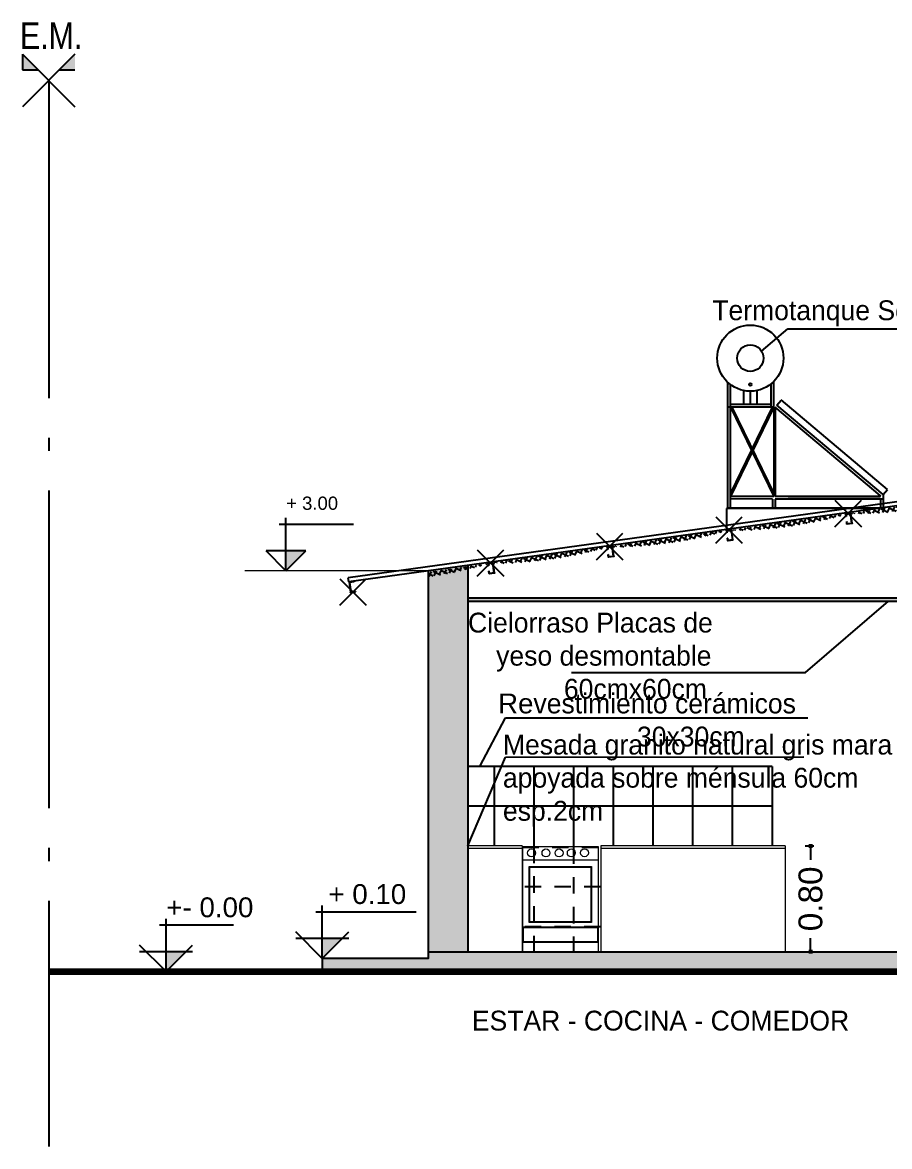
# Model space of a CAD drawing. Header units: millimetres. Extents: x 157 to 449, y 13 to 189.
# Drawn here: x 334.81 to 341.37, y 141.3 to 149.8 of the extents above; entities that cross this region are included whole.
import ezdxf

# ---------------------------------------------------------------- set-up
doc = ezdxf.new("R2010")
doc.units = ezdxf.units.MM
doc.header["$LTSCALE"] = 0.1
doc.header["$MEASUREMENT"] = 0
doc.header["$PDMODE"] = 3
doc.header["$PDSIZE"] = 0.1
for name, pattern in [('ACAD_ISO02W100', [15, 12, -3]), ('ACAD_ISO04W100', [30, 24, -3, 0, -3]), ('HIDDEN', [0.375, 0.25, -0.125])]:
    doc.linetypes.add(name, pattern=pattern)
doc.layers.get('DEFPOINTS').update_dxf_attribs({"color": 1})
for name, color, linetype, lineweight in [('04', 4, 'Continuous', 35), ('17.Sombras', 8, 'Continuous', 5), ('ARTEFACTO', 3, 'Continuous', 15), ('MURO BAJO', 4, 'Continuous', 13)]:
    doc.layers.add(name, color=color, linetype=linetype, lineweight=lineweight)
for name, color, linetype in [('11.Ejes', 1, 'ACAD_ISO04W100'), ('18.Texturas', 8, 'Continuous'), ('9.Mobiliario', 252, 'Continuous'), ('A-Muros', 5, 'Continuous'), ('Cotas', 1, 'Continuous'), ('HATCH', 10, 'Continuous')]:
    doc.layers.add(name, color=color, linetype=linetype)
doc.styles.add('ARIAL', font='arial.ttf', dxfattribs={"height": 0.18})
doc.styles.add('Diego', font='arial.ttf')
doc.dimstyles.new('MARQ 100', dxfattribs={"dimscale": 0.1, "dimtxt": 1.75, "dimasz": 0.3, "dimexe": 0.25, "dimexo": 1.5, "dimtad": 0, "dimzin": 1, "dimdsep": 46, "dimtxsty": 'ARIAL', "dimblk": 'BOXFILLED', "dimcen": 2.5, "dimclrd": 8, "dimclre": 8, "dimclrt": 4, "dimazin": 0, "dimtfac": 1, "dimtmove": 2, "dimatfit": 3, "dimldrblk": 'DOTSMALL', "dimfxl": 2, "dimfxlon": 1, "dimlwd": -1, "dimarcsym": 0})

# ---------------------------------------------------------------- blocks, each defined once
blk = doc.blocks.new('_BoxFilled')
at = {"color": 0, "linetype": 'ByBlock', "lineweight": -2}
blk.add_line((-0.5, 0), (-1, 0), dxfattribs=at)
at = {"color": 0, "linetype": 'ByBlock'}
blk.add_solid([(-0.5, 0.5), (0.5, 0.5), (-0.5, -0.5), (0.5, -0.5)], dxfattribs=at)
blk = doc.blocks.new('*D257')
at = {"color": 8, "lineweight": -2, "transparency": 16777216}
for p, q in [((340.7295, 143.5715), (340.796, 143.5715)), ((340.7295, 142.7715), (340.796, 142.7715))]:
    blk.add_line(p, q, dxfattribs=at)
at = {"color": 8, "transparency": 16777216}
for p, q in [((340.771, 143.5415), (340.771, 143.4675)), ((340.771, 142.8015), (340.771, 142.8756))]:
    blk.add_line(p, q, dxfattribs=at)
at = {"layer": 'DEFPOINTS', "color": 0, "transparency": 16777216}
for p in [(340.5795, 143.5715), (340.5795, 142.7715), (340.771, 142.7715)]:
    blk.add_point(p, dxfattribs=at)
at = {"color": 8, "transparency": 16777216, "xscale": 0.03, "yscale": 0.03, "zscale": 0.03}
for p, rotation in [((340.771, 143.5715), 90), ((340.771, 142.7715), 270)]:
    blk.add_blockref('_BoxFilled', p, dxfattribs=dict(at, rotation=rotation))
at = {"color": 4, "transparency": 16777216, "insert": (340.771, 143.1715), "char_height": 0.18, "attachment_point": 5, "rotation": 90, "style": 'ARIAL'}
blk.add_mtext('0.80', dxfattribs=at)
blk = doc.blocks.new('_DotSmall')
at = {"color": 0, "linetype": 'ByBlock', "const_width": 0.5}
blk.add_lwpolyline([(-0.0625, 0, 1), (0.0625, 0, 1)], format="xyb", close=True, dxfattribs=at)
blk = doc.blocks.new('vista lateral tt')
at = {"layer": '9.Mobiliario', "ltscale": 0.02}
for p, q in [((4163.871, 1777.1131), (4163.871, 1778.0612)), ((4163.891, 1777.1131), (4163.891, 1778.0446)), ((4164.1992, 1777.8753), (4164.1992, 1778.0525)), ((4164.2193, 1777.8753), (4164.2193, 1778.071)), ((4163.9901, 1778.0003), (4163.9901, 1777.8953)), ((4164.0401, 1777.9953), (4164.0401, 1777.8953)), ((4164.0901, 1778.0003), (4164.0901, 1777.8953)), ((4164.2193, 1777.8753), (4163.871, 1777.8753)), ((4164.1992, 1777.8953), (4163.891, 1777.8953)), ((4164.2177, 1777.8753), (4163.891, 1777.2003)), ((4164.2066, 1777.8753), (4163.891, 1777.2233)), ((4163.891, 1777.8753), (4164.2193, 1777.2003)), ((4163.9021, 1777.8753), (4164.2193, 1777.2232)), ((4164.2193, 1777.2003), (4163.891, 1777.2003)), ((4164.2093, 1777.1803), (4163.891, 1777.1803))]:
    blk.add_line(p, q, dxfattribs=at)
at = {"layer": '9.Mobiliario'}
for p, q in [((4164.2193, 1777.8753), (4164.2193, 1777.2003)), ((4165.023, 1777.2092), (4164.2293, 1777.8753)), ((4164.2293, 1777.8753), (4164.2293, 1777.2003)), ((4165.0463, 1777.2158), (4164.2419, 1777.8908)), ((4164.2422, 1777.8906), (4164.2743, 1777.9289)), ((4165.0784, 1777.2541), (4164.2741, 1777.9291)), ((4165.0198, 1777.2003), (4164.2293, 1777.2003)), ((4164.3287, 1777.2003), (4165.0198, 1777.2003)), ((4165.0463, 1777.2158), (4165.0784, 1777.2541)), ((4165.0463, 1777.2158), (4165.0463, 1777.1803)), ((4165.0463, 1777.1131), (4163.871, 1777.1131)), ((4164.2093, 1777.1803), (4164.2093, 1777.1131)), ((4165.0463, 1777.1803), (4164.2293, 1777.1803)), ((4164.2293, 1777.1803), (4164.2293, 1777.1131)), ((4165.0263, 1777.1803), (4165.0263, 1777.1131)), ((4165.0463, 1777.1803), (4165.0463, 1777.1131))]:
    blk.add_line(p, q, dxfattribs=at)
at = {"layer": '9.Mobiliario', "ltscale": 0.02}
for centre, radius in [((4164.0401, 1778.2453), 0.25), ((4164.0401, 1778.2453), 0.25), ((4164.0401, 1778.2453), 0.1), ((4164.0401, 1778.0453), 0.01)]:
    blk.add_circle(centre, radius, dxfattribs=at)
at = {"layer": '9.Mobiliario'}
blk.add_arc((4165.0198, 1777.2053), 0.005, 270, 50, dxfattribs=at)

msp = doc.modelspace()

# ---------------------------------------------------------------- hatches: boundary and pattern name
h = msp.add_hatch()
h.set_pattern_fill('NET', color=1, scale=0.255328, angle=64.51308)
h.set_pattern_definition([(64.5130763, (-90.125545, -464.890602), (-0.0288100425, 0.0137336152), []), (154.5130763, (-90.125545, -464.890602), (-0.0137336152, -0.0288100425), [])])
edge = h.paths.add_edge_path()
edge.add_line((341.9635, 146.2104), (341.8207, 146.1915))
edge.add_arc((351.5046, 73.9963), 72.8418, 97.63977, 98.10905)
edge.add_line((341.2297, 146.1098), (341.0528, 146.0811))
edge.add_arc((341.0537, 149.3479), 3.2667, 269.98413, 286.17139)
h = msp.add_hatch()
h.set_pattern_fill('NET', color=1, scale=0.255328, angle=64.51308)
h.set_pattern_definition([(64.5130763, (-91.02463, -465.015404), (-0.0288100425, 0.0137336152), []), (154.5130763, (-91.02463, -465.015404), (-0.0137336152, -0.0288100425), [])])
edge = h.paths.add_edge_path()
edge.add_line((341.0644, 146.0856), (340.9216, 146.0667))
edge.add_arc((350.6055, 73.8715), 72.8418, 97.63977, 98.10905)
edge.add_line((340.3306, 145.985), (340.1537, 145.9563))
edge.add_arc((340.1546, 149.2231), 3.2667, 269.98413, 286.17139)
h = msp.add_hatch()
h.set_pattern_fill('NET', color=1, scale=0.255328, angle=64.51308)
h.set_pattern_definition([(64.5130763, (-91.926614, -465.14028), (-0.0288100425, 0.0137336152), []), (154.5130763, (-91.926614, -465.14028), (-0.0137336152, -0.0288100425), [])])
edge = h.paths.add_edge_path()
edge.add_line((340.1624, 145.9607), (340.0196, 145.9418))
edge.add_arc((349.7035, 73.7466), 72.8418, 97.63977, 98.10905)
edge.add_line((339.4286, 145.8601), (339.2517, 145.8314))
edge.add_arc((339.2526, 149.0982), 3.2667, 269.98413, 286.17139)
h = msp.add_hatch()
h.set_pattern_fill('NET', color=1, scale=0.255328, angle=64.51308)
h.set_pattern_definition([(64.5130763, (-92.829783, -465.263926), (-0.0288100425, 0.0137336152), []), (154.5130763, (-92.829783, -465.263926), (-0.0137336152, -0.0288100425), [])])
edge = h.paths.add_edge_path()
edge.add_line((339.2592, 145.8371), (339.1165, 145.8182))
edge.add_arc((348.8004, 73.6229), 72.8418, 97.63977, 98.10905)
edge.add_line((338.5255, 145.7364), (338.3485, 145.7078))
edge.add_arc((338.3494, 148.9745), 3.2667, 269.98413, 286.17139)
h = msp.add_hatch()
h.set_pattern_fill('NET', color=1, scale=0.255328, angle=64.51308)
h.set_pattern_definition([(64.5130763, (-93.74174, -465.39504), (-0.0288100425, 0.0137336152), []), (154.5130763, (-93.74174, -465.39504), (-0.0137336152, -0.0288100425), [])])
edge = h.paths.add_edge_path()
edge.add_line((337.8795, 145.6427), (337.8795, 145.6065))
edge.add_arc((337.3016, 149.4761), 3.9125, 278.49516, 285.50263)
edge.add_line((338.3473, 145.7059), (338.2045, 145.6871))
edge.add_arc((347.8884, 73.4918), 72.8418, 97.63977, 97.897752)
at = {"layer": '11.Ejes'}
h = msp.add_hatch(color=256, dxfattribs=at)
h.dxf.hatch_style = 1
h.paths.add_polyline_path([(334.9294, 149.4385), (334.813, 149.5549), (334.813, 149.4385)])
h.paths.add_polyline_path([(335.209, 149.5549), (335.0926, 149.4385), (335.209, 149.4385)])
at = {"layer": 'Cotas', "ltscale": 0.01}
for points in [[(336.8039, 145.8008), (336.8039, 145.6508), (336.9539, 145.8008)], [(337.0795, 142.8715), (337.0795, 142.7215), (337.2295, 142.8715)], [(335.8978, 142.7715), (335.8978, 142.6215), (336.0478, 142.7715)]]:
    msp.add_hatch(color=0, dxfattribs=at).paths.add_polyline_path(points)
at = {"layer": 'HATCH'}
h = msp.add_hatch(color=256, dxfattribs=at)
h.dxf.hatch_style = 1
h.paths.add_polyline_path([(346.1295, 142.7715), (345.8295, 142.7715), (337.8795, 142.7715), (337.8795, 142.7215), (337.2795, 142.7215), (337.2795, 142.6215), (346.7295, 142.6215), (346.7295, 142.7215), (346.1295, 142.7215)])
h.paths.add_polyline_path([(338.1795, 143.5515), (338.1795, 145.6923), (338.0295, 145.6715), (337.8795, 145.6508), (337.8795, 142.7715), (338.1795, 142.7715)])
at = {"layer": 'HATCH', "linetype": 'Continuous'}
h = msp.add_hatch(color=256, dxfattribs=at)
h.dxf.hatch_style = 1
h.paths.add_polyline_path([(342.6795, 145.4215), (342.6795, 145.4465), (338.1795, 145.4465), (338.1795, 145.4215)])
at = {"layer": 'HATCH'}
h = msp.add_hatch(color=256, dxfattribs=at)
h.dxf.hatch_style = 1
h.paths.add_polyline_path([(346.7295, 142.7215), (346.1295, 142.7215), (346.1295, 142.7715), (345.8295, 142.7715), (337.8795, 142.7715), (337.8795, 142.7215), (337.0795, 142.7215), (337.0795, 142.6215), (346.7295, 142.6215)])

# ---------------------------------------------------------------- linework, layer by layer
for p, q in [((340.4013, 147.3098), (340.5993, 147.4799)), ((340.5993, 147.4799), (343.0326, 147.4799)), ((340.7338, 144.8827), (341.3607, 145.4215)), ((338.9645, 144.8827), (340.7338, 144.8827)), ((338.2713, 144.1715), (338.4634, 144.5394)), ((338.4634, 144.5394), (340.7512, 144.5394)), ((338.1795, 143.5715), (338.4634, 144.2413)), ((338.4634, 144.2413), (340.7207, 144.2443))]:
    msp.add_line(p, q)
at = {"color": 5}
for p, q in [((345.8295, 146.7815), (337.2762, 145.598)), ((345.8295, 146.7508), (338.0295, 145.6715)), ((338.0295, 145.6715), (337.2795, 145.5678)), ((338.1795, 145.6923), (338.1795, 142.7715)), ((337.2795, 145.5678), (337.2762, 145.598)), ((337.3196, 145.5682), (337.3215, 145.5695)), ((337.3295, 145.4956), (337.3316, 145.4949)), ((338.1795, 145.4465), (342.6795, 145.4465)), ((338.1795, 145.4215), (342.6795, 145.4215)), ((338.1795, 142.7715), (345.8295, 142.7715))]:
    msp.add_line(p, q, dxfattribs=at)
at = {"color": 5, "extrusion": (1.64792e-17, -1.21347e-16, -1)}
for p, q in [((341.0363, 146.0792), (341.0387, 146.0616)), ((341.0733, 146.0863), (341.038, 146.0815)), ((341.0384, 146.0785), (341.0407, 146.0618)), ((341.0407, 146.0618), (341.0387, 146.0616)), ((341.0726, 146.0842), (341.0392, 146.0796)), ((341.0836, 146.0107), (341.0737, 146.0833)), ((341.0857, 146.01), (341.0756, 146.0846)), ((340.1349, 145.9545), (340.1373, 145.9368)), ((340.1719, 145.9615), (340.1366, 145.9567)), ((340.137, 145.9538), (340.1392, 145.9371)), ((340.1712, 145.9594), (340.1378, 145.9549)), ((340.1822, 145.886), (340.1723, 145.9586)), ((340.1843, 145.8852), (340.1741, 145.9598)), ((341.046, 146.0226), (341.044, 146.0223)), ((341.0464, 146.0046), (341.044, 146.0223)), ((341.0483, 146.0059), (341.046, 146.0226)), ((341.084, 146.0077), (341.0487, 146.0029)), ((341.0827, 146.0096), (341.0494, 146.005)), ((340.1392, 145.9371), (340.1373, 145.9368)), ((340.1446, 145.8978), (340.1426, 145.8976)), ((340.145, 145.8799), (340.1426, 145.8976)), ((340.1468, 145.8812), (340.1446, 145.8978)), ((340.1826, 145.883), (340.1472, 145.8782)), ((340.1813, 145.8848), (340.148, 145.8803)), ((339.2335, 145.8298), (339.2359, 145.8121)), ((339.2705, 145.8368), (339.2352, 145.832)), ((339.2356, 145.8291), (339.2378, 145.8124)), ((339.2378, 145.8124), (339.2359, 145.8121)), ((339.2698, 145.8347), (339.2364, 145.8302)), ((339.2808, 145.7612), (339.2709, 145.8339)), ((339.2829, 145.7605), (339.2727, 145.8351)), ((338.3321, 145.7051), (338.3345, 145.6874)), ((338.3691, 145.7121), (338.3338, 145.7073)), ((338.3342, 145.7044), (338.3364, 145.6877)), ((338.3684, 145.71), (338.335, 145.7055)), ((338.3794, 145.6365), (338.3695, 145.7092)), ((338.3815, 145.6358), (338.3713, 145.7104)), ((339.2432, 145.7731), (339.2412, 145.7729)), ((339.2436, 145.7552), (339.2412, 145.7729)), ((339.2454, 145.7564), (339.2432, 145.7731)), ((339.2812, 145.7583), (339.2458, 145.7535)), ((339.2799, 145.7601), (339.2465, 145.7556)), ((338.3364, 145.6877), (338.3345, 145.6874)), ((338.3418, 145.6484), (338.3398, 145.6481)), ((338.3422, 145.6305), (338.3398, 145.6481)), ((338.344, 145.6317), (338.3418, 145.6484)), ((338.3798, 145.6336), (338.3444, 145.6288)), ((338.3785, 145.6354), (338.3451, 145.6309))]:
    msp.add_line(p, q, dxfattribs=at)
at = {"color": 5, "extrusion": (-1.65403e-17, 1.21338e-16, -1)}
for p, q in [((337.2822, 145.5641), (337.2924, 145.4895)), ((337.2839, 145.5663), (337.3192, 145.5712)), ((337.2843, 145.5634), (337.2942, 145.4908)), ((337.2851, 145.5645), (337.3185, 145.5691)), ((337.2946, 145.4878), (337.3299, 145.4926)), ((337.2953, 145.4899), (337.3287, 145.4945))]:
    msp.add_line(p, q, dxfattribs=at)
at = {"color": 5, "extrusion": (1.64792e-17, -1.21347e-16, -1)}
for centre, radius, start, end in [((-341.0383, 146.0795), 0.00198, 352.2664, 82.2664), ((-341.0394, 146.0787), 0.000991, 352.2664, 82.2664), ((-341.0728, 146.0832), 0.000991, 82.2664, 172.2664), ((-341.0736, 146.0843), 0.00198, 82.2664, 172.2664), ((-340.1368, 145.9548), 0.00198, 352.2664, 82.2664), ((-340.138, 145.9539), 0.000991, 352.2664, 82.2664), ((-340.1713, 145.9585), 0.000991, 82.2664, 172.2664), ((-340.1722, 145.9596), 0.00198, 82.2664, 172.2664), ((-341.0484, 146.0049), 0.00198, 262.2664, 352.2664), ((-341.0492, 146.006), 0.000991, 262.2664, 352.2664), ((-341.0826, 146.0106), 0.000991, 172.2664, 262.2664), ((-341.0837, 146.0097), 0.00198, 172.2664, 262.2664), ((-340.147, 145.8802), 0.00198, 262.2664, 352.2664), ((-340.1478, 145.8813), 0.000991, 262.2664, 352.2664), ((-340.1812, 145.8858), 0.000991, 172.2664, 262.2664), ((-340.1823, 145.885), 0.00198, 172.2664, 262.2664), ((-339.2354, 145.8301), 0.00198, 352.2664, 82.2664), ((-339.2366, 145.8292), 0.000991, 352.2664, 82.2664), ((-339.2699, 145.8337), 0.000991, 82.2664, 172.2664), ((-339.2708, 145.8349), 0.00198, 82.2664, 172.2664), ((-338.334, 145.7053), 0.00198, 352.2664, 82.2664), ((-338.3351, 145.7045), 0.000991, 352.2664, 82.2664), ((-338.3685, 145.709), 0.000991, 82.2664, 172.2664), ((-338.3694, 145.7101), 0.00198, 82.2664, 172.2664), ((-339.2456, 145.7555), 0.00198, 262.2664, 352.2664), ((-339.2464, 145.7566), 0.000991, 262.2664, 352.2664), ((-339.2798, 145.7611), 0.000991, 172.2664, 262.2664), ((-339.2809, 145.7603), 0.00198, 172.2664, 262.2664), ((-338.3442, 145.6307), 0.00198, 262.2664, 352.2664), ((-338.345, 145.6318), 0.000991, 262.2664, 352.2664), ((-338.3784, 145.6364), 0.000991, 172.2664, 262.2664), ((-338.3795, 145.6355), 0.00198, 172.2664, 262.2664)]:
    msp.add_arc(centre, radius, start, end, dxfattribs=at)
at = {"color": 5, "extrusion": (-1.65403e-17, 1.21338e-16, -1)}
for centre, radius, start, end in [((-337.2842, 145.5644), 0.00198, 352.23753, 82.23753), ((-337.2853, 145.5635), 0.000991, 352.23753, 82.23753), ((-337.3186, 145.5681), 0.000991, 82.23753, 172.23753), ((-337.3195, 145.5692), 0.00198, 82.23753, 172.23753), ((-337.2943, 145.4898), 0.00198, 262.23753, 352.23753), ((-337.2952, 145.4909), 0.000991, 262.23753, 352.23753), ((-337.3285, 145.4954), 0.000991, 172.23753, 262.23753), ((-337.3297, 145.4946), 0.00198, 172.23753, 262.23753)]:
    msp.add_arc(centre, radius, start, end, dxfattribs=at)
at = {"color": 5}
for p in [(341.0557, 146.0839), (340.1543, 145.9591), (339.2528, 145.8344), (338.3514, 145.7097), (337.3123, 145.4902)]:
    msp.add_point(p, dxfattribs=at)
at = {"layer": '04', "const_width": 0.05}
msp.add_lwpolyline([(335.011, 142.6215), (351.7256, 142.6215)], dxfattribs=at)
at = {"layer": '11.Ejes'}
for p, q in [((335.209, 149.5549), (334.813, 149.1589)), ((335.209, 149.5549), (334.813, 149.1589)), ((334.813, 149.5549), (335.209, 149.1589)), ((334.813, 149.5549), (334.813, 149.4385)), ((334.813, 149.4385), (334.9294, 149.4385)), ((335.0926, 149.4385), (335.209, 149.4385)), ((335.011, 149.3569), (335.011, 141.2997))]:
    msp.add_line(p, q, dxfattribs=at)
at = {"layer": '17.Sombras', "linetype": 'ACAD_ISO02W100', "ltscale": 20}
msp.add_line((337.8795, 145.6508), (336.4933, 145.6508), dxfattribs=at)
at = {"layer": '18.Texturas'}
for p, q in [((340.4795, 144.1715), (338.1795, 144.1715)), ((338.3795, 144.1715), (338.3795, 143.5715)), ((338.6795, 144.1715), (338.6795, 143.5715)), ((338.9795, 144.1715), (338.9795, 143.5668)), ((339.2795, 144.1715), (339.2795, 143.5715)), ((339.5795, 144.1715), (339.5795, 143.5715)), ((339.8795, 144.1715), (339.8795, 143.5715)), ((340.1795, 144.1715), (340.1795, 143.5715)), ((340.4795, 144.1715), (340.4795, 143.5715)), ((340.4795, 143.8715), (338.1795, 143.8715))]:
    msp.add_line(p, q, dxfattribs=at)
at = {"layer": '18.Texturas', "linetype": 'HIDDEN', "ltscale": 5}
for p, q in [((338.5913, 143.5612), (339.1645, 143.5612)), ((338.6795, 143.5668), (338.6795, 142.7715)), ((338.9795, 143.5612), (338.9795, 142.7715)), ((339.1845, 143.2612), (338.5913, 143.2612)), ((339.1845, 142.9612), (338.5913, 142.9612))]:
    msp.add_line(p, q, dxfattribs=at)
at = {"layer": '9.Mobiliario'}
for p, q in [((341.3002, 146.1222), (340.1344, 146.1222)), ((340.1344, 146.1222), (340.1344, 145.9581))]:
    msp.add_line(p, q, dxfattribs=at)
at = {"layer": 'A-Muros'}
for points in [[(337.8795, 145.6508), (337.8795, 142.7215), (337.0795, 142.7215), (337.0795, 142.6215)], [(337.8795, 142.7715), (345.8295, 142.7715), (346.1295, 142.7715), (346.1295, 142.7215), (346.7295, 142.7215), (346.7295, 142.6215)]]:
    msp.add_lwpolyline(points, dxfattribs=at)
at = {"layer": 'ARTEFACTO'}
for p, q in [((338.6945, 143.4668), (339.1645, 143.4668)), ((338.6945, 142.9606), (339.1645, 142.9606))]:
    msp.add_line(p, q, dxfattribs=at)
for points in [[(338.5945, 143.5668), (339.1645, 143.5668), (339.1645, 142.8415), (338.5945, 142.8415)], [(338.5945, 143.4668), (339.1645, 143.4668), (339.1645, 142.8415), (338.5945, 142.8415)], [(338.6445, 143.4168), (339.1145, 143.4168), (339.1145, 142.9919), (338.6445, 142.9919)], [(338.6495, 143.4118), (339.1095, 143.4118), (339.1095, 142.9969), (338.6495, 142.9969)], [(338.5945, 142.9606), (339.1645, 142.9606), (339.1645, 142.7715), (338.5945, 142.7715)], [(338.5995, 142.9556), (339.1595, 142.9556), (339.1595, 142.8465), (338.5995, 142.8465)]]:
    msp.add_lwpolyline(points, close=True, dxfattribs=at)
for centre in [(338.661, 143.5185), (338.7706, 143.5185), (338.7706, 143.5185), (338.8698, 143.5185), (338.9622, 143.5191), (338.9622, 143.5191), (339.0618, 143.5196), (339.0618, 143.5196)]:
    msp.add_circle(centre, 0.03, dxfattribs=at)
at = {"layer": 'Cotas', "color": 0, "ltscale": 0.01}
for p, q in [((336.8039, 145.6508), (336.8039, 146.0508)), ((337.3145, 146.0008), (336.7539, 146.0008)), ((336.9539, 145.8008), (336.6539, 145.8008)), ((336.8039, 145.6508), (336.6539, 145.8008)), ((336.8039, 145.6508), (336.9539, 145.8008)), ((337.7902, 143.0715), (337.0295, 143.0715)), ((337.0795, 142.7215), (337.0795, 143.1215)), ((335.8978, 142.6215), (335.8978, 143.0215)), ((336.4084, 142.9715), (335.8478, 142.9715)), ((337.0795, 142.7215), (336.8795, 142.9215)), ((337.0795, 142.7215), (337.2795, 142.9215)), ((335.8978, 142.6215), (335.6978, 142.8215)), ((335.8978, 142.6215), (336.0978, 142.8215)), ((337.2795, 142.8715), (336.8795, 142.8715)), ((336.0978, 142.7715), (335.6978, 142.7715))]:
    msp.add_line(p, q, dxfattribs=at)
at = {"layer": 'MURO BAJO'}
for p, q in [((338.5913, 143.5715), (338.1795, 143.5715)), ((338.5913, 143.5515), (338.1795, 143.5515)), ((338.1795, 143.5515), (338.1795, 142.7715)), ((338.5913, 143.5715), (338.5913, 142.7715)), ((340.5795, 143.5715), (339.1845, 143.5715)), ((339.1845, 143.5715), (339.1845, 142.7715)), ((340.5795, 143.5515), (339.1845, 143.5515)), ((340.5795, 143.5715), (340.5795, 142.7715))]:
    msp.add_line(p, q, dxfattribs=at)

# ---------------------------------------------------------------- block references
at = {"layer": '18.Texturas', "rotation": 359.9195803476463}
msp.add_blockref('vista lateral tt', (-3826.2164, -1625.1404), dxfattribs=at)

# ---------------------------------------------------------------- texts
at = {"color": 2, "char_height": 0.15, "attachment_point": 1}
for s, insert, width in [('\\pi0.04448;Termotanque Solar Dual 200/240 \\P\\pi1.99448;lts', (339.9834, 147.6951), 4.313954), ('\\pi0.29332;Cielorraso Placas de \\P\\pi0.50582;yeso desmontable \\P\\pi1.01832;60cmx60cm', (337.8879, 145.3343), 3.286646), ('\\pi0.11762;{\\fArial|b0|i0|c238|p34;Re}vestimiento cerámicos \\P\\pi1.16832;30x30cm', (338.2906, 144.7233), 3.286646), ('Mesada granito natural gris mara apoyada sobre ménsula 60cm esp.2cm', (338.4452, 144.4122), 3.286646), ('ESTAR - COCINA - COMEDOR', (338.2102, 142.3261), 3.073737)]:
    msp.add_mtext(s, dxfattribs=dict(at, insert=insert, width=width))
at = {"layer": '11.Ejes', "lineweight": 40, "insert": (335.0293, 149.7952), "char_height": 0.2, "width": 1.294531, "attachment_point": 2}
msp.add_mtext('{\\fArial Narrow|b0|i0|c0|p34;E.M.}', dxfattribs=at)
at = {"layer": 'Cotas', "color": 0, "ltscale": 0.01, "char_height": 0.15, "attachment_point": 1, "style": 'Diego'}
for s, insert, width in [('{\\fArial|b0|i0|c238|p34;\\H0.6667x;+ \\fArial|b0|i0|c0|p34;3.00}', (336.8064, 146.2119), 0.702129), ('{\\fArial|b0|i0|c238|p34;+ }0.10', (337.1257, 143.2826), 0.592261), ('{\\fArial|b0|i0|c238|p34;+}-{\\fArial|b0|i0|c238|p34; }0.00', (335.9003, 143.1826), 0.739262)]:
    msp.add_mtext(s, dxfattribs=dict(at, insert=insert, width=width))

# ---------------------------------------------------------------- dimensions: what is measured, and where the dimension line sits
dim = msp.add_linear_dim(base=(340.771, 142.7715), p1=(340.5795, 143.5715), p2=(340.5795, 142.7715), angle=90, dimstyle='MARQ 100', override={"dimtxt": 1.1})
dim.commit()
dim.dimension.update_dxf_attribs({"geometry": '*D257', "text_midpoint": (340.771, 143.1715)})

doc.saveas('drawing.dxf')
